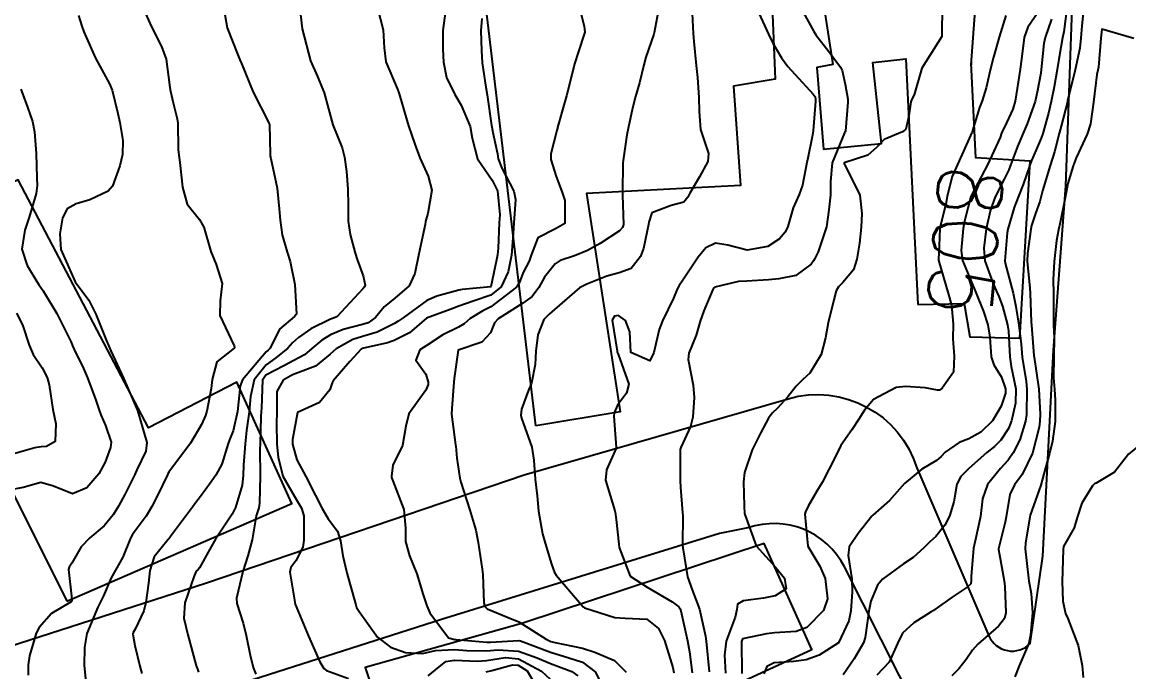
# Model space of a CAD drawing. Header units: metres. Extents: x 307586 to 320046, y 7427249 to 7434250.
# Drawn here: x 318809.6 to 318878.8, y 7429507.8 to 7429548.4 of the extents above; entities that cross this region are included whole.
import ezdxf
from ezdxf.enums import TextEntityAlignment as Align

# ---------------------------------------------------------------- set-up
doc = ezdxf.new("R2010")
doc.units = ezdxf.units.M
doc.header["$MEASUREMENT"] = 0
for name, color, linetype in [('Cotas', 45, 'Continuous'), ('Curvas de Nivel 1m', 11, 'Continuous'), ('Curvas de Nivel 5m', 15, 'Continuous'), ('Edificações', 30, 'Continuous'), ('Vias Primárias', 230, 'Continuous')]:
    doc.layers.add(name, color=color, linetype=linetype)
doc.styles.add('Style-STANDARD', font='STANDARD.shx')

msp = doc.modelspace()

# ---------------------------------------------------------------- linework, layer by layer
at = {"layer": 'Curvas de Nivel 1m', "flags": 128}
for points, elevation in [([(318844.335, 7429549.788), (318844.739, 7429548.153), (318844.778, 7429547.783), (318844.368, 7429546.509), (318844.151, 7429545.789), (318843.926, 7429544.94), (318843.631, 7429543.794), (318843.509, 7429543.343), (318843.082, 7429541.8), (318843.071, 7429541.761), (318843.031, 7429541.614), (318842.657, 7429540.163), (318842.667, 7429539.803), (318842.997, 7429538.741), (318843.341, 7429537.796), (318843.533, 7429537.239), (318843.532, 7429535.794), (318842.96, 7429535.475), (318841.855, 7429534.91), (318841.436, 7429533.815), (318841.298, 7429533.456), (318840.927, 7429532.745), (318840.676, 7429532.064), (318840.504, 7429531.826), (318838.9, 7429530.595), (318838.416, 7429530.337), (318837.611, 7429529.863), (318837.232, 7429529.523), (318836.885, 7429529.323), (318835.911, 7429528.846), (318834.867, 7429528.143), (318834.707, 7429528.05), (318834.474, 7429527.896), (318834.212, 7429527.255), (318834.848, 7429526.388), (318834.999, 7429525.888), (318834.995, 7429525.735), (318834.838, 7429525.379), (318833.772, 7429523.906), (318833.589, 7429523.131), (318833.389, 7429521.911), (318832.781, 7429520.683), (318832.693, 7429520.002), (318832.704, 7429519.921), (318832.77, 7429519.711), (318833.465, 7429517.909), (318833.566, 7429516.742), (318833.574, 7429515.907), (318833.82, 7429515.01), (318834.277, 7429513.896), (318834.683, 7429512.565), (318834.898, 7429511.888), (318835.101, 7429511.453), (318836.269, 7429509.874), (318836.652, 7429509.785), (318836.747, 7429509.773), (318838.649, 7429509.608), (318838.884, 7429509.612), (318840.651, 7429509.718), (318840.767, 7429509.703), (318842.641, 7429508.985), (318843.777, 7429508.642), (318844.632, 7429508.363), (318845.429, 7429507.762), (318846.3, 7429506.059)], 811), ([(318858.118, 7429549.62), (318859.106, 7429547.806), (318859.236, 7429547.608), (318860.051, 7429546.554), (318860.782, 7429545.585), (318860.879, 7429545.381), (318861.072, 7429544.527), (318861.231, 7429543.578), (318861.234, 7429543.404), (318861.092, 7429541.579), (318861.073, 7429541.539), (318861.032, 7429541.482), (318860.25, 7429539.591), (318860.156, 7429538.432), (318860.141, 7429537.593), (318860.04, 7429536.66), (318859.909, 7429535.596), (318859.383, 7429534.039), (318859.181, 7429533.606), (318859.088, 7429533.46), (318858.938, 7429533.269), (318857.993, 7429532.553), (318856.924, 7429532.341), (318856.278, 7429532.281), (318854.921, 7429532.197), (318854.4, 7429532.178), (318852.915, 7429531.83), (318852.834, 7429531.761), (318852.795, 7429531.681), (318852.239, 7429530.347), (318852.005, 7429529.689), (318851.753, 7429528.818), (318851.291, 7429527.696), (318851.255, 7429527.3), (318851.571, 7429525.693), (318851.618, 7429524.909), (318851.536, 7429523.693), (318851.403, 7429523.106), (318850.794, 7429521.786), (318850.764, 7429521.73), (318850.75, 7429521.701), (318850.743, 7429521.651), (318850.746, 7429519.7), (318850.767, 7429519.316), (318850.904, 7429517.698), (318850.906, 7429517.534), (318850.888, 7429515.698), (318850.906, 7429515.513), (318851.214, 7429513.695), (318851.5, 7429512.883), (318851.958, 7429511.687), (318852.341, 7429509.998), (318852.374, 7429509.683), (318852.553, 7429507.752)], 807), ([(318867.133, 7429549.51), (318867.103, 7429547.51), (318865.868, 7429545.528), (318865.381, 7429543.85), (318865.211, 7429543.538), (318865.174, 7429543.425), (318865.048, 7429542.542), (318864.869, 7429541.708), (318864.663, 7429541.544), (318863.514, 7429541.069), (318863.023, 7429540.561), (318862.494, 7429540.089), (318861.013, 7429539.59), (318861.012, 7429539.551), (318861.992, 7429537.57), (318862.106, 7429536.434), (318862.065, 7429535.569), (318861.957, 7429534.566), (318861.796, 7429533.571), (318861.599, 7429532.907), (318860.921, 7429532.118), (318860.655, 7429531.846), (318860.514, 7429531.586), (318860.355, 7429531.036), (318859.996, 7429529.593), (318859.83, 7429528.644), (318859.56, 7429527.6), (318858.851, 7429526.439), (318858.426, 7429526.035), (318858.003, 7429525.618), (318857.49, 7429524.97), (318856.829, 7429524.253), (318856.512, 7429523.947), (318856.277, 7429523.635), (318855.767, 7429522.682), (318855.261, 7429521.645), (318854.779, 7429520.223), (318854.714, 7429519.651), (318854.75, 7429518.15), (318854.78, 7429517.65), (318854.784, 7429517.608), (318855.495, 7429515.642), (318856.71, 7429514.303), (318857.282, 7429513.624), (318857.369, 7429512.947), (318856.686, 7429512.501), (318855.952, 7429512.369), (318854.681, 7429512.191), (318854.336, 7429511.998), (318854.288, 7429511.656), (318854.181, 7429511.17), (318853.631, 7429509.665), (318853.514, 7429508.793), (318853.585, 7429507.666)], 806), ([(318813.113, 7429548.819), (318813.334, 7429548.158), (318813.465, 7429547.791), (318814.178, 7429546.149), (318815.059, 7429544.551), (318815.231, 7429544.137), (318815.588, 7429542.681), (318815.716, 7429542.13), (318815.898, 7429541.004), (318815.867, 7429540.127), (318815.711, 7429539.42), (318815.256, 7429538.136), (318814.98, 7429537.822), (318813.831, 7429537.295), (318812.972, 7429537.043), (318812.415, 7429536.719), (318812.13, 7429536.168), (318811.955, 7429535.163), (318812.023, 7429534.169), (318812.913, 7429532.16), (318813.766, 7429531.012), (318814.205, 7429530.14), (318814.868, 7429528.474), (318815.015, 7429528.128), (318815.146, 7429527.842), (318815.945, 7429526.119), (318816.813, 7429524.11), (318817.405, 7429522.104), (318817.334, 7429521.558), (318816.776, 7429520.39), (318816.684, 7429520.2), (318816.642, 7429520.111), (318816.017, 7429518.854), (318815.632, 7429518.121), (318815.292, 7429517.57), (318814.731, 7429516.896), (318813.821, 7429516.144), (318813.281, 7429515.585), (318812.699, 7429514.559), (318812.547, 7429514.309), (318812.505, 7429514.162), (318812.676, 7429512.488), (318812.695, 7429512.182), (318812.69, 7429512.16), (318812.673, 7429512.142), (318811.43, 7429511.408), (318810.656, 7429510.528), (318810.485, 7429510.183), (318810.058, 7429508.762), (318809.973, 7429508.19), (318809.982, 7429507.555)], 818), ([(318817.122, 7429549.35), (318817.696, 7429548.104), (318818.314, 7429546.874), (318818.603, 7429546.095), (318818.834, 7429544.314), (318818.87, 7429544.092), (318819.046, 7429543.358), (318819.294, 7429542.345), (318819.328, 7429542.086), (318819.358, 7429540.426), (318819.395, 7429540.084), (318819.465, 7429539.625), (318819.625, 7429538.08), (318819.914, 7429537.017), (318820.694, 7429536.064), (318820.956, 7429535.584), (318821.405, 7429534.055), (318821.735, 7429533.242), (318822.11, 7429532.048), (318821.992, 7429530.959), (318821.953, 7429530.049), (318822.865, 7429528.146), (318822.876, 7429528.04), (318822.863, 7429528.01), (318821.764, 7429527.14), (318821.478, 7429526.054), (318821.415, 7429525.474), (318821.154, 7429524.057), (318821.067, 7429523.801), (318820.805, 7429523.228), (318820.131, 7429522.07), (318818.775, 7429520.248), (318818.718, 7429520.146), (318818.688, 7429520.091), (318818.062, 7429518.789), (318817.709, 7429518.1), (318817.345, 7429517.496), (318816.728, 7429516.667), (318816.494, 7429516.343), (318816.374, 7429516.113), (318815.885, 7429514.938), (318815.433, 7429514.123), (318815.171, 7429513.642), (318814.677, 7429512.517), (318814.497, 7429512.133), (318814.33, 7429511.796), (318813.653, 7429510.145), (318813.5, 7429509.288), (318813.468, 7429508.147), (318813.59, 7429507.123)], 817), ([(318822.283, 7429548.88), (318822.42, 7429548.047), (318823.086, 7429546.355), (318823.222, 7429546.039), (318823.313, 7429545.804), (318824.048, 7429544.03), (318825.034, 7429542.105), (318825.061, 7429542.047), (318825.069, 7429542.019), (318825.107, 7429540.112), (318825.118, 7429540.018), (318825.159, 7429539.87), (318825.541, 7429538.012), (318825.682, 7429536.721), (318825.729, 7429536.009), (318825.862, 7429535.093), (318826.176, 7429534.001), (318826.362, 7429533.431), (318826.655, 7429531.993), (318826.758, 7429530.128), (318826.633, 7429529.993), (318825.696, 7429529.187), (318825.112, 7429528.008), (318824.991, 7429527.879), (318824.861, 7429527.771), (318823.379, 7429526.032), (318823.223, 7429525.648), (318823.061, 7429524.036), (318822.801, 7429522.837), (318822.572, 7429522.265), (318822.481, 7429522.043), (318822.077, 7429520.75), (318821.708, 7429520.051), (318821.317, 7429519.502), (318820.753, 7429518.726), (318820.466, 7429518.345), (318820.259, 7429518.067), (318818.946, 7429516.307), (318818.787, 7429516.089), (318818.755, 7429516.057), (318818.722, 7429516.025), (318817.851, 7429514.953), (318817.578, 7429514.101), (318817.492, 7429513.295), (318817.336, 7429512.103), (318817.205, 7429511.568), (318816.656, 7429510.433), (318816.538, 7429510.227), (318816.513, 7429510.111), (318816.642, 7429509.402), (318816.96, 7429508.107), (318817.079, 7429507.645)], 816), ([(318831.84, 7429549.215), (318832.166, 7429547.929), (318832.228, 7429546.792), (318832.351, 7429545.927), (318833.066, 7429544.215), (318833.172, 7429543.919), (318833.212, 7429543.768), (318833.761, 7429541.913), (318834.159, 7429540.771), (318834.476, 7429539.905), (318834.996, 7429538.771), (318835.215, 7429537.897), (318834.968, 7429536.421), (318834.843, 7429536.022), (318834.825, 7429535.901), (318834.806, 7429535.746), (318834.412, 7429533.898), (318834.149, 7429532.678), (318833.792, 7429531.907), (318832.905, 7429531.138), (318832.231, 7429530.595), (318831.7, 7429529.932), (318831.236, 7429529.588), (318830.886, 7429529.477), (318829.672, 7429529.167), (318828.876, 7429528.831), (318828.336, 7429528.511), (318827.713, 7429527.981), (318827.248, 7429527.598), (318826.857, 7429527.37), (318825.959, 7429526.892), (318824.846, 7429526.313), (318824.636, 7429526.013), (318824.566, 7429524.265), (318824.552, 7429524.014), (318824.522, 7429523.726), (318824.474, 7429522.015), (318824.471, 7429521.696), (318824.475, 7429520.014), (318824.448, 7429518.313), (318824.393, 7429518.015), (318824.238, 7429517.518), (318823.973, 7429516.021), (318823.717, 7429515.015), (318823.39, 7429514.03), (318823.008, 7429512.367), (318823.022, 7429512.035), (318823.43, 7429510.798), (318823.614, 7429510.026), (318823.853, 7429508.804), (318824.04, 7429508.019), (318824.219, 7429507.616)], 814), ([(318836.052, 7429548.953), (318835.909, 7429547.888), (318835.914, 7429546.71), (318835.954, 7429545.887), (318836.13, 7429544.941), (318836.648, 7429543.876), (318837.053, 7429543.202), (318837.618, 7429541.864), (318837.744, 7429541.144), (318838.07, 7429539.859), (318838.993, 7429538.516), (318839.327, 7429537.845), (318839.464, 7429536.339), (318839.437, 7429535.843), (318839.357, 7429534.253), (318839.318, 7429533.844), (318839.261, 7429533.522), (318838.918, 7429531.85), (318837.114, 7429531.665), (318836.91, 7429531.628), (318835.524, 7429531.267), (318834.904, 7429530.986), (318833.417, 7429529.912), (318833.118, 7429529.688), (318832.887, 7429529.546), (318831.806, 7429529.003), (318830.875, 7429528.729), (318830.274, 7429528.547), (318829.246, 7429527.964), (318828.859, 7429527.62), (318827.944, 7429526.887), (318826.848, 7429526.46), (318826.507, 7429526.333), (318825.918, 7429525.999), (318825.535, 7429525.3), (318825.529, 7429524.003), (318825.512, 7429523.297), (318825.529, 7429522.003), (318825.607, 7429521.18), (318825.908, 7429519.999), (318826.751, 7429518.507), (318827.07, 7429517.987), (318827.204, 7429517.52), (318827.223, 7429515.985), (318827.15, 7429515.552), (318826.704, 7429514.71), (318826.403, 7429514.288), (318826.334, 7429513.994), (318826.673, 7429511.99), (318827.5, 7429509.982), (318828.212, 7429508.391), (318828.457, 7429507.972), (318828.622, 7429507.844), (318830.004, 7429507.336)], 813), ([(318851.469, 7429549.356), (318851.572, 7429547.695), (318851.597, 7429547.196), (318851.75, 7429545.693), (318851.827, 7429544.941), (318851.922, 7429543.691), (318851.939, 7429542.802), (318852.025, 7429541.69), (318852.516, 7429540.187), (318852.488, 7429539.685), (318851.968, 7429538.721), (318851.349, 7429537.696), (318851.219, 7429537.459), (318850.977, 7429537.149), (318850.184, 7429536.921), (318848.97, 7429536.47), (318848.799, 7429535.897), (318848.774, 7429535.732), (318848.452, 7429534.231), (318848.264, 7429533.737), (318847.684, 7429532.99), (318846.928, 7429532.728), (318846.167, 7429532.515), (318844.916, 7429532.002), (318844.753, 7429531.935), (318844.453, 7429531.777), (318842.899, 7429530.433), (318842.56, 7429530.14), (318842.216, 7429529.807), (318841.844, 7429528.845), (318841.732, 7429527.811), (318841.687, 7429526.979), (318841.455, 7429525.814), (318841.271, 7429525.383), (318840.827, 7429524.188), (318840.788, 7429523.821), (318840.82, 7429523.632), (318841.479, 7429521.813), (318841.594, 7429521.002), (318841.691, 7429519.811), (318841.8, 7429518.766), (318841.899, 7429517.808), (318842.148, 7429516.386), (318842.307, 7429515.804), (318842.71, 7429514.498), (318842.882, 7429513.975), (318842.987, 7429513.796), (318844.674, 7429511.826), (318844.77, 7429511.769), (318846.667, 7429511.149), (318847.302, 7429511.108), (318848.666, 7429511.051), (318849.401, 7429510.459), (318849.771, 7429509.713), (318850.299, 7429508.034), (318850.357, 7429507.704)], 809), ([(318855.542, 7429549.238), (318856.278, 7429547.642), (318856.55, 7429547.09), (318857.088, 7429546.164), (318857.491, 7429545.626), (318859.066, 7429543.903), (318859.185, 7429543.729), (318859.216, 7429543.608), (318859.212, 7429543.456), (318859.067, 7429541.609), (318859.03, 7429541.337), (318858.729, 7429539.9), (318858.673, 7429539.613), (318858.402, 7429538.205), (318858.182, 7429537.618), (318857.819, 7429536.777), (318857.489, 7429535.625), (318857.32, 7429535.265), (318856.955, 7429534.842), (318856.232, 7429534.356), (318854.948, 7429534.137), (318853.736, 7429534.454), (318852.952, 7429534.567), (318852.361, 7429534.274), (318851.87, 7429533.691), (318851.499, 7429533.13), (318850.921, 7429532.251), (318850.685, 7429531.935), (318850.566, 7429531.705), (318850.322, 7429531.124), (318849.635, 7429529.719), (318849.435, 7429529.171), (318849.106, 7429527.726), (318848.858, 7429527.211), (318847.672, 7429527.742), (318847.598, 7429529.027), (318847.325, 7429529.746), (318846.896, 7429530.059), (318846.643, 7429530.005), (318846.495, 7429529.754), (318846.801, 7429527.814), (318846.818, 7429527.75), (318846.862, 7429527.623), (318847.537, 7429525.743), (318847.389, 7429525.193), (318846.83, 7429524.438), (318846.62, 7429523.957), (318846.609, 7429523.752), (318846.752, 7429521.792), (318846.747, 7429521.75), (318846.134, 7429520.401), (318846.083, 7429519.757), (318846.66, 7429517.835), (318846.685, 7429517.751), (318846.738, 7429517.289), (318846.914, 7429515.748), (318846.93, 7429515.539), (318847.628, 7429513.741), (318848.693, 7429513.055), (318850.245, 7429512.141), (318850.675, 7429511.818), (318850.754, 7429511.699), (318850.793, 7429511.578), (318851.21, 7429509.694), (318851.329, 7429509.007), (318851.509, 7429507.691)], 808), ([(318873.129, 7429549.023), (318872.487, 7429548.078), (318872.266, 7429547.448), (318872.138, 7429546.409), (318872.006, 7429545.451), (318871.882, 7429544.645), (318871.709, 7429543.454), (318871.563, 7429542.947), (318871.038, 7429541.83), (318870.903, 7429541.593), (318870.848, 7429541.463), (318870.755, 7429541.189), (318869.973, 7429539.476), (318868.985, 7429537.615), (318868.938, 7429537.536), (318868.922, 7429537.491), (318868.521, 7429535.941), (318868.438, 7429535.495), (318868.327, 7429534.118), (318868.412, 7429533.495), (318868.924, 7429532.243), (318869.25, 7429531.485), (318869.715, 7429530.292), (318869.987, 7429529.474), (318870.112, 7429528.702), (318870.193, 7429527.47), (318870.357, 7429526.959), (318870.854, 7429526.199), (318871.104, 7429525.457), (318871.101, 7429525.196), (318870.832, 7429524.383), (318870.274, 7429523.468), (318869.546, 7429522.745), (318868.805, 7429522.327), (318868.202, 7429522.096), (318867.317, 7429521.505), (318867.063, 7429521.234), (318866.788, 7429520.974), (318865.865, 7429520.436), (318864.773, 7429519.53), (318863.834, 7429518.466), (318862.802, 7429517.559), (318862.742, 7429517.504), (318861.884, 7429516.416), (318861.311, 7429515.574), (318861.254, 7429515.038), (318861.479, 7429513.572), (318861.509, 7429512.754), (318861.42, 7429511.573), (318861.289, 7429510.951), (318860.653, 7429509.58), (318859.438, 7429508.801), (318858.636, 7429508.503), (318857.854, 7429508.399), (318856.633, 7429508.317), (318856.169, 7429508.096), (318855.99, 7429507.636)], 804), ([(318874.945, 7429549.422), (318874.741, 7429547.8), (318874.667, 7429547.424), (318874.426, 7429546.094), (318874.329, 7429545.428), (318874.144, 7429544.357), (318873.955, 7429543.431), (318873.777, 7429542.708), (318873.427, 7429541.436), (318873.33, 7429541.137), (318873.023, 7429540.403), (318872.721, 7429539.738), (318872.613, 7429539.444), (318872.209, 7429538.24), (318871.885, 7429537.451), (318871.641, 7429536.795), (318871.25, 7429535.457), (318871.206, 7429535.212), (318871.062, 7429533.459), (318871.084, 7429533.316), (318871.58, 7429531.453), (318871.743, 7429530.613), (318871.933, 7429529.45), (318872.072, 7429528.257), (318872.144, 7429527.447), (318872.384, 7429525.91), (318872.437, 7429525.444), (318872.417, 7429523.854), (318872.353, 7429523.445), (318871.981, 7429522.272), (318871.566, 7429521.452), (318871.254, 7429520.989), (318870.783, 7429520.474), (318869.959, 7429519.472), (318869.663, 7429518.573), (318869.531, 7429517.478), (318869.199, 7429515.954), (318869.104, 7429515.484), (318868.945, 7429513.726), (318868.953, 7429513.486), (318868.921, 7429513.265), (318868.696, 7429513.046), (318867.753, 7429512.433), (318866.675, 7429511.648), (318866.592, 7429511.593), (318866.453, 7429511.512), (318865.37, 7429510.818), (318864.659, 7429510.185), (318864.332, 7429509.535), (318863.813, 7429508.364), (318863.04, 7429507.554)], 802), ([(318875.999, 7429549.407), (318875.873, 7429548.161), (318875.809, 7429547.41), (318875.734, 7429546.78), (318875.454, 7429545.414), (318875.068, 7429543.891), (318874.98, 7429543.505), (318874.962, 7429543.421), (318874.57, 7429541.895), (318874.455, 7429541.426), (318874.168, 7429540.282), (318873.892, 7429539.431), (318873.399, 7429537.838), (318873.31, 7429537.435), (318873.246, 7429537.179), (318872.978, 7429536.423), (318872.727, 7429535.682), (318872.669, 7429535.443), (318872.47, 7429533.922), (318872.454, 7429533.445), (318872.607, 7429531.753), (318872.631, 7429531.443), (318872.7, 7429529.637), (318872.712, 7429529.442), (318872.874, 7429527.546), (318872.884, 7429527.451), (318873.182, 7429525.435), (318873.259, 7429523.866), (318873.247, 7429523.434), (318873.196, 7429523.056), (318872.793, 7429521.44), (318872.127, 7429520.099), (318871.664, 7429519.451), (318871.367, 7429518.851), (318871.143, 7429517.456), (318871.083, 7429517.113), (318870.725, 7429515.704), (318870.664, 7429515.461), (318870.663, 7429515.401), (318870.719, 7429515.082), (318871.011, 7429513.457), (318871.053, 7429513.101), (318871.11, 7429511.456), (318871.028, 7429511.098), (318870.664, 7429510.609), (318869.369, 7429509.479), (318869.026, 7429509.106), (318868.639, 7429508.534), (318868.175, 7429507.95), (318867.744, 7429507.499)], 801), ([(318838.336, 7429548.637), (318838.279, 7429547.858), (318838.317, 7429546.631), (318838.369, 7429545.857), (318838.587, 7429544.336), (318838.673, 7429543.854), (318838.959, 7429541.926), (318838.969, 7429541.851), (318839.029, 7429541.495), (318839.323, 7429540.153), (318839.357, 7429539.845), (318839.587, 7429539.258), (318840.345, 7429537.83), (318840.451, 7429537.302), (318840.34, 7429535.829), (318840.311, 7429535.184), (318840.208, 7429533.831), (318839.985, 7429532.776), (318839.557, 7429531.84), (318838.908, 7429531.326), (318837.813, 7429530.952), (318836.9, 7429530.628), (318836.359, 7429530.414), (318834.893, 7429529.89), (318833.821, 7429528.963), (318832.871, 7429528.48), (318832.451, 7429528.343), (318830.863, 7429527.977), (318830.834, 7429527.969), (318830.794, 7429527.941), (318830.081, 7429527.177), (318829.055, 7429525.967), (318828.982, 7429525.827), (318828.834, 7429525.397), (318828.196, 7429524.602), (318826.813, 7429523.99), (318826.504, 7429522.285), (318826.509, 7429521.993), (318826.783, 7429521.01), (318827.333, 7429519.984), (318827.951, 7429518.782), (318828.357, 7429517.974), (318828.736, 7429517.32), (318829.321, 7429516.553), (318829.51, 7429515.958), (318829.651, 7429515.014), (318829.898, 7429513.952), (318830.077, 7429513.339), (318830.457, 7429511.943), (318830.518, 7429511.789), (318830.669, 7429511.525), (318831.83, 7429509.928), (318832.643, 7429509.29), (318833.577, 7429508.967), (318834.638, 7429508.908), (318835.439, 7429509.084), (318836.642, 7429509.151), (318837.415, 7429509.088), (318838.641, 7429509.06), (318839.358, 7429509.123), (318840.641, 7429509.054), (318841.804, 7429508.639), (318842.63, 7429508.284), (318843.977, 7429507.78), (318844.348, 7429507.502)], 812), ([(318873.964, 7429548.592), (318873.572, 7429547.435), (318873.483, 7429547.061), (318873.334, 7429545.437), (318873.302, 7429545.217), (318873.069, 7429544.01), (318872.968, 7429543.537), (318872.943, 7429543.441), (318872.454, 7429542.034), (318872.208, 7429541.448), (318871.849, 7429540.627), (318871.409, 7429539.456), (318871.296, 7429539.171), (318871.004, 7429538.585), (318870.455, 7429537.468), (318870.167, 7429536.659), (318869.89, 7429535.476), (318869.737, 7429534.264), (318869.808, 7429533.477), (318870.296, 7429532.096), (318870.573, 7429531.465), (318870.678, 7429531.231), (318870.905, 7429530.639), (318871.219, 7429529.457), (318871.273, 7429529.072), (318871.364, 7429527.455), (318871.456, 7429526.862), (318871.731, 7429525.451), (318871.728, 7429524.557), (318871.476, 7429523.453), (318871.29, 7429522.981), (318870.805, 7429522.256), (318870.402, 7429521.863), (318869.935, 7429521.473), (318868.783, 7429520.458), (318868.299, 7429519.973), (318868.061, 7429519.497), (318867.86, 7429518.395), (318867.598, 7429517.501), (318867.305, 7429516.937), (318866.73, 7429516.228), (318866.356, 7429515.884), (318865.995, 7429515.517), (318865.328, 7429514.913), (318864.713, 7429514.516), (318863.393, 7429513.55), (318863.081, 7429513.17), (318862.682, 7429512.182), (318862.571, 7429511.664), (318862.556, 7429511.561), (318862.325, 7429509.895), (318862.218, 7429509.564), (318861.633, 7429508.575), (318860.952, 7429507.577)], 803), ([(318809.506, 7429544.203), (318809.93, 7429543.085), (318810.249, 7429542.192), (318810.373, 7429541.536), (318810.484, 7429540.188), (318810.523, 7429538.654), (318810.537, 7429538.187), (318810.465, 7429537.675), (318810.03, 7429536.194), (318809.764, 7429535.384), (318809.572, 7429534.2), (318809.907, 7429533.18), (318810.513, 7429532.186), (318810.67, 7429531.943), (318810.907, 7429531.598), (318811.771, 7429530.171), (318812.654, 7429528.374), (318812.752, 7429528.161), (318812.861, 7429527.929), (318813.427, 7429526.729), (318813.68, 7429526.147), (318814.208, 7429524.754), (318814.409, 7429524.136), (318814.514, 7429523.838), (318814.803, 7429523.174), (318815.161, 7429522.126), (318815.129, 7429521.787), (318814.78, 7429520.865), (318814.399, 7429520.136), (318813.645, 7429519.261), (318812.754, 7429518.901), (318811.566, 7429519.367), (318810.764, 7429519.595), (318809.659, 7429519.297), (318808.756, 7429519.113)], 819), ([(318879.886, 7429522.275), (318878.793, 7429521.37), (318877.906, 7429520.254), (318876.775, 7429519.564), (318876.657, 7429519.508), (318876.533, 7429519.392), (318875.862, 7429518.299), (318875.584, 7429517.402), (318875.379, 7429516.769), (318874.726, 7429515.603), (318874.7, 7429515.41), (318874.696, 7429515.384), (318874.635, 7429513.411), (318874.684, 7429512.18), (318874.843, 7429511.408), (318874.984, 7429511.093), (318875.648, 7429509.4), (318875.888, 7429508.15), (318875.956, 7429507.397)], 799), ([(318834.995, 7429507.51), (318835.446, 7429507.882), (318836.096, 7429508.41), (318836.632, 7429508.491), (318838.062, 7429508.425), (318838.632, 7429508.458), (318839.818, 7429508.649), (318840.634, 7429508.573), (318842.067, 7429507.806), (318842.618, 7429507.303)], 813), ([(318838.622, 7429507.751), (318838.979, 7429507.845), (318840.257, 7429508.198), (318840.628, 7429508.168), (318841.185, 7429507.814), (318842.005, 7429506.41)], 814)]:
    msp.add_lwpolyline(points, dxfattribs=dict(at, elevation=elevation))
at = {"layer": 'Curvas de Nivel 5m', "flags": 128}
for points, elevation in [([(318826.888, 7429549.994), (318827.103, 7429547.99), (318827.636, 7429545.984), (318828.062, 7429544.991), (318828.496, 7429543.976), (318829.033, 7429541.97), (318829.604, 7429540.547), (318829.767, 7429539.959), (318829.892, 7429539.064), (318829.965, 7429537.955), (318829.977, 7429536.959), (318829.986, 7429535.955), (318830.104, 7429535.107), (318830.424, 7429533.948), (318830.552, 7429533.561), (318830.922, 7429532.527), (318831.047, 7429531.939), (318831.004, 7429531.847), (318830.911, 7429531.724), (318829.273, 7429529.964), (318828.998, 7429529.862), (318828.891, 7429529.825), (318827.655, 7429529.208), (318826.873, 7429528.68), (318826.514, 7429528.348), (318826.217, 7429527.996), (318825.464, 7429527.397), (318824.853, 7429526.969), (318824.113, 7429526.021), (318823.877, 7429524.974), (318823.799, 7429524.025), (318823.625, 7429522.851), (318823.538, 7429522.029), (318823.443, 7429520.694), (318823.424, 7429520.03), (318823.363, 7429519.432), (318822.938, 7429518.037), (318822.739, 7429517.621), (318822.099, 7429516.677), (318821.694, 7429516.05), (318821.345, 7429515.422), (318820.696, 7429514.264), (318820.597, 7429514.159), (318820.488, 7429514.063), (318820.331, 7429513.707), (318819.772, 7429512.074), (318819.705, 7429511.116), (318819.952, 7429510.071), (318820.463, 7429508.225), (318820.509, 7429508.062), (318820.538, 7429507.977), (318820.62, 7429507.737)], 815), ([(318849.445, 7429549.409), (318849.124, 7429547.73), (318849.102, 7429547.648), (318848.605, 7429546.218), (318848.483, 7429545.736), (318848.198, 7429544.612), (318847.96, 7429543.741), (318847.778, 7429543.017), (318847.495, 7429541.745), (318847.423, 7429541.352), (318847.18, 7429539.748), (318847.171, 7429539.588), (318847.148, 7429537.748), (318847.15, 7429537.58), (318847.196, 7429535.748), (318847.153, 7429535.557), (318846.959, 7429535.337), (318845.749, 7429534.56), (318844.946, 7429534.107), (318844.148, 7429533.782), (318843.244, 7429533.49), (318842.935, 7429533.28), (318842.273, 7429532.456), (318841.906, 7429531.81), (318841.49, 7429531.231), (318840.903, 7429530.829), (318839.371, 7429529.843), (318839.147, 7429529.588), (318838.88, 7429528.964), (318838.347, 7429528.379), (318836.863, 7429527.87), (318836.616, 7429526.101), (318836.598, 7429525.872), (318836.464, 7429524.236), (318836.455, 7429523.874), (318836.697, 7429521.968), (318836.712, 7429521.871), (318836.785, 7429521.12), (318836.96, 7429519.868), (318837.024, 7429519.612), (318837.597, 7429517.861), (318837.979, 7429516.609), (318838.111, 7429515.856), (318838.37, 7429514.189), (318838.408, 7429513.853), (318838.461, 7429512.067), (318838.528, 7429511.851), (318838.671, 7429511.689), (318839.989, 7429511.153), (318840.664, 7429510.89), (318842.377, 7429509.803), (318842.651, 7429509.663), (318842.829, 7429509.619), (318844.645, 7429509.24), (318845.415, 7429508.988), (318846.634, 7429508.468), (318847.379, 7429507.742)], 810), ([(318871.126, 7429548.811), (318870.689, 7429547.466), (318870.351, 7429546.214), (318870.151, 7429545.474), (318869.892, 7429544.298), (318869.643, 7429543.481), (318869.477, 7429543.064), (318869.035, 7429541.616), (318869.007, 7429541.517), (318868.992, 7429541.49), (318868.38, 7429540.136), (318868.096, 7429539.499), (318867.766, 7429538.738), (318867.454, 7429537.505), (318867.374, 7429537.111), (318866.996, 7429535.51), (318866.991, 7429535.482), (318866.952, 7429534.415), (318866.902, 7429533.552), (318866.903, 7429533.51), (318866.941, 7429533.37), (318867.484, 7429531.504), (318867.714, 7429530.692), (318867.816, 7429529.501), (318867.793, 7429528.588), (318867.891, 7429527.5), (318867.847, 7429526.506), (318867.128, 7429525.507), (318866.969, 7429525.381), (318866.842, 7429525.374), (318866.076, 7429525.518), (318864.844, 7429525.615), (318864.256, 7429525.539), (318862.835, 7429524.787), (318862.277, 7429524.117), (318861.921, 7429523.569), (318861.481, 7429522.905), (318860.798, 7429521.907), (318860.683, 7429521.693), (318860.631, 7429521.582), (318860.508, 7429521.302), (318859.62, 7429519.597), (318859.3, 7429519.067), (318858.75, 7429518.115), (318858.583, 7429517.774), (318858.548, 7429517.612), (318858.723, 7429515.61), (318859.481, 7429514.369), (318859.809, 7429513.593), (318859.955, 7429512.32), (318859.719, 7429511.594), (318858.662, 7429510.522), (318857.998, 7429510.278), (318856.658, 7429510.187), (318856.152, 7429510.141), (318854.655, 7429509.815), (318854.578, 7429509.651), (318854.612, 7429507.661)], 805), ([(318879.113, 7429547.37), (318877.119, 7429547.961), (318877.053, 7429547.391), (318876.901, 7429545.578), (318876.87, 7429545.393), (318876.814, 7429545.128), (318876.594, 7429543.397), (318876.403, 7429542.039), (318876.192, 7429541.403), (318875.51, 7429539.905), (318875.332, 7429539.415), (318875.002, 7429538.307), (318874.817, 7429537.413), (318874.512, 7429535.875), (318874.402, 7429535.418), (318874.283, 7429534.747), (318874.145, 7429533.422), (318874.078, 7429532.27), (318874.093, 7429531.422), (318874.101, 7429530.619), (318874.104, 7429529.422), (318874.131, 7429528.666), (318874.121, 7429527.421), (318874.103, 7429526.173), (318874.155, 7429525.42), (318874.197, 7429524.78), (318874.193, 7429523.419), (318874.042, 7429522.183), (318873.85, 7429521.424), (318873.493, 7429520.142), (318873.301, 7429519.432), (318872.749, 7429517.841), (318872.637, 7429517.549), (318872.608, 7429517.441), (318872.345, 7429515.826), (318872.321, 7429515.444), (318872.535, 7429513.611), (318872.562, 7429513.441), (318872.691, 7429512.653), (318872.793, 7429511.438), (318872.659, 7429510.071), (318872.546, 7429509.55), (318872.51, 7429509.441), (318871.953, 7429508.127), (318871.683, 7429507.449)], 800), ([(318809.235, 7429530.205), (318809.622, 7429529.459), (318810.04, 7429528.192), (318810.281, 7429527.613), (318810.849, 7429526.781), (318811.159, 7429526.177), (318811.295, 7429525.717), (318811.526, 7429524.173), (318811.706, 7429523.269), (318811.656, 7429522.171), (318811.119, 7429521.847), (318810.789, 7429521.826), (318810.383, 7429521.78), (318808.784, 7429521.313)], 820)]:
    msp.add_lwpolyline(points, dxfattribs=dict(at, elevation=elevation))
at = {"layer": 'Edificações'}
for points in [[(318858.506, 7429557.374), (318860.305, 7429545.756), (318860.305, 7429545.756), (318859.291, 7429545.556), (318859.706, 7429540.446), (318863.346, 7429540.815), (318862.793, 7429545.878), (318864.867, 7429546.108), (318865.615, 7429530.737)], [(318812.399, 7429512.169), (318826.458, 7429518.288), (318823.019, 7429525.876), (318817.51, 7429523.015), (318809.353, 7429538.537), (318804.417, 7429536.248), (318792.951, 7429556.174), (318789.426, 7429554.721), (318798.902, 7429537.984), (318806.047, 7429524.837), (318812.399, 7429512.169)], [(318841.723, 7429523.137), (318838.613, 7429549.254), (318841.931, 7429549.606), (318841.641, 7429552.425), (318848.516, 7429553.076), (318848.734, 7429552.136), (318852.786, 7429552.281), (318853.655, 7429549.678), (318856.477, 7429549.895), (318856.694, 7429544.835), (318854.089, 7429544.401), (318854.523, 7429538.185), (318844.898, 7429537.679), (318846.997, 7429524.017), (318841.723, 7429523.137)], [(318865.615, 7429530.737), (318868.509, 7429530.809), (318868.871, 7429528.713), (318871.983, 7429528.641), (318872.634, 7429539.701), (318869.233, 7429539.918), (318868.944, 7429545.845), (318868.949, 7429545.734), (318869.233, 7429549.676)], [(318847.435, 7429503.826), (318858.982, 7429509.158), (318856.003, 7429515.783), (318840.915, 7429510.811), (318831.048, 7429508.03), (318836.796, 7429490.997)]]:
    msp.add_lwpolyline(points, dxfattribs=at)
at = {"layer": 'Vias Primárias'}
for points, elevation in [([(318738.119, 7429486.857), (318752.304, 7429491.119), (318767.763, 7429496.22), (318783.634, 7429501.369), (318793.015, 7429504.409), (318808.065, 7429509.113), (318821.118, 7429513.324), (318840.985, 7429520.077), (318857.495, 7429524.845, -0.407594), (318865.558, 7429520.515), (318870.055, 7429510.019, 0.532472), (318872.645, 7429509.527), (318873.431, 7429514.995), (318874.089, 7429527.885), (318874.877, 7429538.152), (318875.271, 7429549.239), (318875.994, 7429559.344), (318876.455, 7429568.957), (318876.784, 7429575.257), (318876.588, 7429585.59), (318876.457, 7429597.466), (318876.097, 7429607.376), (318874.688, 7429617.743)], 839.01), ([(318738.119, 7429486.857), (318752.304, 7429491.119), (318767.763, 7429496.22), (318783.634, 7429501.369), (318793.015, 7429504.409), (318808.065, 7429509.113), (318821.118, 7429513.324), (318840.985, 7429520.077), (318857.495, 7429524.845, -0.407594), (318865.558, 7429520.515), (318870.055, 7429510.019, 0.532472), (318872.645, 7429509.527), (318873.431, 7429514.995), (318874.089, 7429527.885), (318874.877, 7429538.152), (318875.271, 7429549.239), (318875.994, 7429559.344), (318876.455, 7429568.957), (318876.784, 7429575.257), (318876.588, 7429585.59), (318876.457, 7429597.466), (318876.097, 7429607.376), (318874.688, 7429617.743)], 839.01), ([(318708.209, 7429382.397), (318729.92, 7429387.368), (318756.146, 7429394.08), (318778.622, 7429399.572), (318803.717, 7429406.133), (318819.806, 7429411.785), (318838.111, 7429418.108), (318856, 7429424.581), (318869.191, 7429429.442), (318883.347, 7429434.942, 0.454803), (318888.683, 7429449.721), (318883.428, 7429463.896), (318875.904, 7429483.644), (318869.027, 7429498.463), (318861.018, 7429514.32, 0.375973), (318854.983, 7429516.757), (318853.205, 7429516.402), (318835.821, 7429511.023), (318817.827, 7429505.282), (318800.949, 7429500.3), (318783.814, 7429494.662), (318766.021, 7429488.666), (318752.737, 7429484.341), (318734.7, 7429479.147)], 847.55), ([(318708.209, 7429382.397), (318729.92, 7429387.368), (318756.146, 7429394.08), (318778.622, 7429399.572), (318803.717, 7429406.133), (318819.806, 7429411.785), (318838.111, 7429418.108), (318856, 7429424.581), (318869.191, 7429429.442), (318883.347, 7429434.942, 0.454803), (318888.683, 7429449.721), (318883.428, 7429463.896), (318875.904, 7429483.644), (318869.027, 7429498.463), (318861.018, 7429514.32, 0.375973), (318854.983, 7429516.757), (318853.205, 7429516.402), (318835.821, 7429511.023), (318817.827, 7429505.282), (318800.949, 7429500.3), (318783.814, 7429494.662), (318766.021, 7429488.666), (318752.737, 7429484.341), (318734.7, 7429479.147)], 847.55)]:
    msp.add_lwpolyline(points, format="xyb", dxfattribs=dict(at, elevation=elevation))

# ---------------------------------------------------------------- texts
at = {"layer": 'Cotas', "style": 'Style-STANDARD'}
msp.add_text('805', height=4, rotation=264.74699, dxfattribs=at).set_placement((318868.579, 7429534.718, 805), align=Align.MIDDLE_CENTER)

doc.saveas('drawing.dxf')
